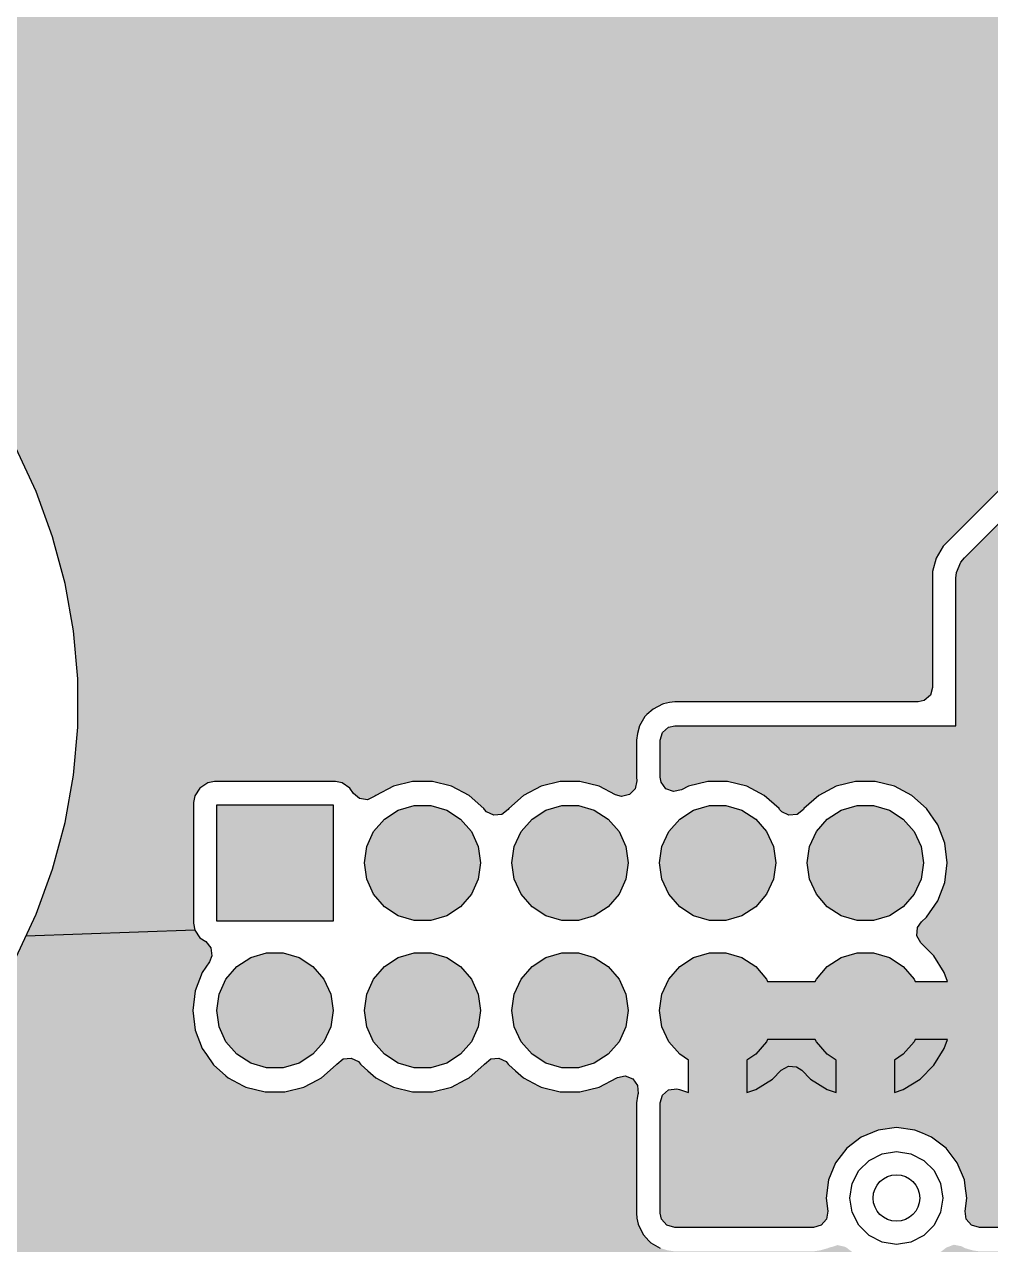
# Model space of a CAD drawing. Header units: millimetres. Extents: x -3894 to -3474, y -291 to 6.
# Drawn here: x -3826.59 to -3818.28, y -198.18 to -187.68 of the extents above; entities that cross this region are included whole.
import ezdxf

# ---------------------------------------------------------------- set-up
doc = ezdxf.new("R2010")
doc.units = ezdxf.units.MM
doc.layers.add('BLACK', color=7, linetype='Continuous')

msp = doc.modelspace()

# ---------------------------------------------------------------- hatches: boundary and pattern name
h = msp.add_hatch(color=256)
h.dxf.hatch_style = 1
h.paths.add_polyline_path([(-3819.206, -175.132), (-3819.21, -175.133), (-3820.278, -175.517), (-3820.282, -175.519), (-3821.336, -175.939), (-3821.34, -175.941), (-3822.379, -176.398), (-3822.383, -176.4), (-3823.406, -176.892), (-3823.409, -176.894), (-3824.414, -177.421), (-3824.418, -177.423), (-3825.404, -177.985), (-3825.408, -177.987), (-3826.374, -178.583), (-3826.378, -178.585), (-3826.564, -178.709), (-3827.323, -179.214), (-3827.326, -179.216), (-3828.249, -179.877), (-3828.252, -179.879), (-3829.152, -180.572), (-3829.155, -180.574), (-3830.03, -181.297), (-3830.033, -181.3), (-3830.611, -181.811), (-3830.883, -182.052), (-3830.886, -182.055), (-3831.709, -182.837), (-3831.712, -182.84), (-3832.508, -183.649), (-3832.51, -183.652), (-3832.874, -184.049), (-3833.278, -184.489), (-3833.28, -184.492), (-3833.971, -185.299), (-3834.018, -185.354), (-3834.021, -185.357), (-3834.729, -186.245), (-3834.731, -186.248), (-3835.14, -186.799), (-3835.408, -187.159), (-3835.41, -187.163), (-3836.055, -188.097), (-3836.057, -188.1), (-3836.184, -188.299), (-3836.296, -188.473), (-3836.51, -188.807), (-3836.669, -189.056), (-3836.672, -189.06), (-3837.25, -190.036), (-3837.252, -190.04), (-3837.797, -191.035), (-3837.799, -191.039), (-3837.983, -191.406), (-3835.422, -192.092), (-3835.28, -191.702), (-3835.105, -191.326), (-3834.897, -190.967), (-3834.659, -190.627), (-3834.393, -190.309), (-3834.099, -190.016), (-3833.781, -189.749), (-3833.442, -189.511), (-3833.082, -189.304), (-3832.706, -189.129), (-3832.317, -188.987), (-3831.916, -188.88), (-3831.507, -188.807), (-3831.507, -188.807), (-3831.094, -188.771), (-3831.094, -188.771), (-3830.679, -188.771), (-3830.679, -188.771), (-3830.266, -188.807), (-3829.858, -188.88), (-3829.858, -188.88), (-3829.858, -188.88), (-3829.815, -188.891), (-3829.457, -188.987), (-3829.067, -189.129), (-3828.691, -189.304), (-3828.577, -189.37), (-3828.332, -189.511), (-3827.992, -189.749), (-3827.763, -189.942), (-3827.674, -190.016), (-3827.381, -190.309), (-3827.304, -190.401), (-3827.114, -190.627), (-3826.876, -190.967), (-3826.781, -191.133), (-3826.669, -191.326), (-3826.494, -191.702), (-3826.352, -192.092), (-3826.337, -192.146), (-3826.244, -192.493), (-3826.172, -192.901), (-3826.136, -193.314), (-3826.136, -193.729), (-3826.172, -194.142), (-3826.244, -194.551), (-3826.352, -194.952), (-3826.494, -195.341), (-3826.581, -195.529), (-3825.128, -195.477), (-3825.14, -195.418), (-3825.14, -194.379), (-3825.128, -194.32), (-3825.084, -194.254), (-3825.017, -194.21), (-3825.017, -194.21), (-3824.959, -194.198), (-3824.959, -194.198), (-3823.919, -194.198), (-3823.919, -194.198), (-3823.861, -194.21), (-3823.861, -194.21), (-3823.794, -194.254), (-3823.763, -194.301), (-3823.71, -194.345), (-3823.641, -194.355), (-3823.578, -194.325), (-3823.57, -194.318), (-3823.57, -194.318), (-3823.419, -194.239), (-3823.254, -194.198), (-3823.084, -194.198), (-3822.919, -194.239), (-3822.768, -194.318), (-3822.641, -194.431), (-3822.636, -194.438), (-3822.618, -194.458), (-3822.556, -194.489), (-3822.486, -194.482), (-3822.432, -194.438), (-3822.427, -194.431), (-3822.3, -194.318), (-3822.149, -194.239), (-3821.984, -194.198), (-3821.814, -194.198), (-3821.649, -194.239), (-3821.507, -194.313), (-3821.457, -194.327), (-3821.389, -194.311), (-3821.34, -194.261), (-3821.326, -194.193), (-3821.329, -194.162), (-3821.329, -193.843), (-3821.329, -193.843), (-3821.32, -193.785), (-3821.301, -193.718), (-3821.256, -193.638), (-3821.238, -193.62), (-3821.185, -193.574), (-3821.104, -193.531), (-3821.043, -193.518), (-3820.999, -193.513), (-3818.904, -193.513), (-3818.852, -193.502), (-3818.799, -193.456), (-3818.78, -193.389), (-3818.78, -192.389), (-3818.749, -192.275), (-3818.749, -192.275), (-3818.69, -192.172), (-3817.378, -190.86)])
h = msp.add_hatch(color=256)
h.dxf.hatch_style = 1
h.paths.add_polyline_path([(-3812.233, -193.843), (-3812.244, -193.791), (-3812.29, -193.738), (-3812.357, -193.719), (-3818.079, -193.719), (-3818.079, -192.552), (-3815.685, -190.159), (-3801.923, -190.159), (-3800.799, -191.282), (-3800.799, -196.49), (-3800.794, -196.539), (-3800.757, -196.629), (-3800.726, -196.667), (-3798.736, -198.656), (-3798.725, -198.683), (-3798.694, -198.721), (-3794.79, -202.625), (-3794.752, -202.656), (-3794.662, -202.694), (-3794.613, -202.699), (-3793.581, -202.699), (-3790.639, -205.64), (-3790.639, -206.872), (-3790.713, -206.945), (-3790.769, -207.057), (-3790.789, -207.181), (-3790.769, -207.304), (-3790.713, -207.416), (-3790.624, -207.504), (-3790.513, -207.561), (-3790.389, -207.581), (-3790.265, -207.561), (-3790.154, -207.504), (-3790.065, -207.416), (-3790.009, -207.304), (-3789.989, -207.181), (-3790.009, -207.057), (-3790.065, -206.945), (-3790.139, -206.872), (-3790.139, -205.536), (-3790.144, -205.488), (-3790.181, -205.398), (-3790.212, -205.36), (-3793.3, -202.272), (-3793.338, -202.241), (-3793.428, -202.203), (-3793.477, -202.199), (-3794.509, -202.199), (-3797.936, -198.772), (-3794.072, -198.772), (-3784.334, -198.772), (-3781.961, -201.146), (-3781.961, -207.469), (-3781.956, -207.518), (-3781.918, -207.608), (-3781.887, -207.646), (-3780.017, -209.516), (-3779.979, -209.547), (-3779.889, -209.585), (-3779.84, -209.59), (-3779.563, -209.59), (-3779.554, -209.61), (-3779.46, -209.717), (-3779.341, -209.794), (-3779.204, -209.834), (-3779.062, -209.834), (-3778.925, -209.794), (-3778.806, -209.717), (-3778.712, -209.61), (-3778.653, -209.48), (-3778.633, -209.34), (-3778.653, -209.199), (-3778.712, -209.069), (-3778.806, -208.962), (-3778.925, -208.885), (-3779.062, -208.845), (-3779.204, -208.845), (-3779.341, -208.885), (-3779.46, -208.962), (-3779.554, -209.069), (-3779.563, -209.09), (-3779.737, -209.09), (-3781.461, -207.366), (-3781.461, -201.646), (-3779.94, -203.166), (-3779.902, -203.197), (-3779.849, -203.219), (-3779.812, -203.235), (-3779.763, -203.24), (-3779.563, -203.24), (-3779.554, -203.26), (-3779.46, -203.367), (-3779.341, -203.444), (-3779.204, -203.484), (-3779.062, -203.484), (-3778.925, -203.444), (-3778.806, -203.367), (-3778.712, -203.26), (-3778.653, -203.13), (-3778.633, -202.99), (-3778.653, -202.849), (-3778.712, -202.719), (-3778.806, -202.612), (-3778.925, -202.535), (-3779.062, -202.495), (-3779.204, -202.495), (-3779.341, -202.535), (-3779.46, -202.612), (-3779.554, -202.719), (-3779.563, -202.74), (-3779.659, -202.74), (-3781.534, -200.865), (-3784.054, -198.345), (-3784.092, -198.314), (-3784.182, -198.277), (-3784.231, -198.272), (-3794.072, -198.272), (-3798.413, -198.272), (-3800.299, -196.386), (-3800.299, -191.179), (-3800.304, -191.13), (-3800.341, -191.04), (-3800.372, -191.002), (-3801.215, -190.159), (-3800.549, -190.159), (-3800.145, -190.159), (-3799.978, -190.325), (-3799.94, -190.356), (-3799.85, -190.394), (-3799.801, -190.399), (-3796.288, -190.399), (-3796.264, -190.422), (-3796.153, -190.479), (-3796.107, -190.486), (-3796.058, -190.506), (-3796, -190.506), (-3795.951, -190.486), (-3795.905, -190.479), (-3795.794, -190.422), (-3795.705, -190.334), (-3795.649, -190.222), (-3795.629, -190.099), (-3795.649, -189.975), (-3795.705, -189.863), (-3795.794, -189.775), (-3795.905, -189.718), (-3796.029, -189.699), (-3796.153, -189.718), (-3796.264, -189.775), (-3796.353, -189.863), (-3796.371, -189.899), (-3799.697, -189.899), (-3799.864, -189.732), (-3799.902, -189.701), (-3799.992, -189.663), (-3800.041, -189.659), (-3800.549, -189.659), (-3801.819, -189.659), (-3815.789, -189.659), (-3815.838, -189.663), (-3815.928, -189.701), (-3815.928, -189.701), (-3815.966, -189.732), (-3818.506, -192.272), (-3818.537, -192.31), (-3818.537, -192.31), (-3818.574, -192.4), (-3818.579, -192.449), (-3818.579, -193.719), (-3820.999, -193.719), (-3821.051, -193.73), (-3821.103, -193.776), (-3821.123, -193.843), (-3821.123, -194.162), (-3821.116, -194.203), (-3821.075, -194.26), (-3821.01, -194.285), (-3820.941, -194.271), (-3820.879, -194.239), (-3820.714, -194.198), (-3820.544, -194.198), (-3820.379, -194.239), (-3820.228, -194.318), (-3820.101, -194.431), (-3820.096, -194.438), (-3820.078, -194.458), (-3820.016, -194.489), (-3819.946, -194.482), (-3819.892, -194.438), (-3819.887, -194.431), (-3819.76, -194.318), (-3819.609, -194.239), (-3819.444, -194.198), (-3819.274, -194.198), (-3819.109, -194.239), (-3818.958, -194.318), (-3818.958, -194.318), (-3818.831, -194.431), (-3818.769, -194.521), (-3818.74, -194.563), (-3818.734, -194.571), (-3818.674, -194.73), (-3818.653, -194.899), (-3818.674, -195.067), (-3818.734, -195.226), (-3818.831, -195.366), (-3818.875, -195.406), (-3818.909, -195.455), (-3818.914, -195.525), (-3818.881, -195.586), (-3818.769, -195.698), (-3818.679, -195.841), (-3818.652, -195.919), (-3818.929, -195.919), (-3818.938, -195.898), (-3819.032, -195.791), (-3819.151, -195.714), (-3819.288, -195.674), (-3819.43, -195.674), (-3819.567, -195.714), (-3819.686, -195.791), (-3819.78, -195.898), (-3819.789, -195.919), (-3820.199, -195.919), (-3820.208, -195.898), (-3820.302, -195.791), (-3820.421, -195.714), (-3820.558, -195.674), (-3820.7, -195.674), (-3820.837, -195.714), (-3820.956, -195.791), (-3821.05, -195.898), (-3821.109, -196.028), (-3821.129, -196.169), (-3821.109, -196.309), (-3821.05, -196.439), (-3820.956, -196.546), (-3820.879, -196.596), (-3820.879, -196.876), (-3820.958, -196.848), (-3820.981, -196.842), (-3821.051, -196.852), (-3821.103, -196.898), (-3821.123, -196.965), (-3821.123, -197.913), (-3821.112, -197.964), (-3821.066, -198.017), (-3820.999, -198.037), (-3819.805, -198.037), (-3819.739, -198.018), (-3819.693, -197.965), (-3819.682, -197.896), (-3819.697, -197.783), (-3819.676, -197.626), (-3819.676, -197.626), (-3819.616, -197.48), (-3819.519, -197.354), (-3819.394, -197.258), (-3819.248, -197.198), (-3819.248, -197.198), (-3819.091, -197.177), (-3818.934, -197.198), (-3818.934, -197.198), (-3818.866, -197.226), (-3818.788, -197.258), (-3818.663, -197.354), (-3818.567, -197.48), (-3818.506, -197.626), (-3818.499, -197.678), (-3818.485, -197.783), (-3818.5, -197.896), (-3818.49, -197.964), (-3818.444, -198.017), (-3818.377, -198.037), (-3817.817, -198.037), (-3817.817, -200.898), (-3817.812, -200.947), (-3817.775, -201.037), (-3817.744, -201.075), (-3817.729, -201.09), (-3817.729, -201.587), (-3817.744, -201.602), (-3817.775, -201.64), (-3817.775, -201.64), (-3817.812, -201.73), (-3817.817, -201.779), (-3817.817, -202.505), (-3821.481, -206.169), (-3826.711, -206.169), (-3826.76, -206.173), (-3826.85, -206.211), (-3826.85, -206.211), (-3826.888, -206.242), (-3828.158, -207.512), (-3828.189, -207.55), (-3828.189, -207.55), (-3828.226, -207.64), (-3828.231, -207.689), (-3828.231, -207.943), (-3828.226, -207.991), (-3828.217, -208.015), (-3828.217, -208.927), (-3828.29, -209.001), (-3828.347, -209.112), (-3828.367, -209.236), (-3828.36, -209.276), (-3828.883, -209.799), (-3830.977, -209.799), (-3831.612, -209.163), (-3831.65, -209.132), (-3831.74, -209.094), (-3831.789, -209.09), (-3837.457, -209.09), (-3837.466, -209.069), (-3837.56, -208.962), (-3837.679, -208.885), (-3837.816, -208.845), (-3837.958, -208.845), (-3838.095, -208.885), (-3838.214, -208.962), (-3838.308, -209.069), (-3838.367, -209.199), (-3838.387, -209.34), (-3838.367, -209.48), (-3838.308, -209.61), (-3838.214, -209.717), (-3838.095, -209.794), (-3837.958, -209.834), (-3837.816, -209.834), (-3837.679, -209.794), (-3837.56, -209.717), (-3837.466, -209.61), (-3837.457, -209.59), (-3831.893, -209.59), (-3831.257, -210.225), (-3831.219, -210.256), (-3831.129, -210.294), (-3831.08, -210.299), (-3828.779, -210.299), (-3828.73, -210.294), (-3828.64, -210.256), (-3828.602, -210.225), (-3828.007, -209.63), (-3827.967, -209.636), (-3827.843, -209.616), (-3827.731, -209.56), (-3827.643, -209.471), (-3827.586, -209.36), (-3827.567, -209.236), (-3827.586, -209.112), (-3827.643, -209.001), (-3827.717, -208.927), (-3827.717, -207.957), (-3827.721, -207.908), (-3827.731, -207.885), (-3827.731, -207.792), (-3826.607, -206.669), (-3821.377, -206.669), (-3821.328, -206.664), (-3821.238, -206.626), (-3821.2, -206.595), (-3817.39, -202.785), (-3817.359, -202.747), (-3817.322, -202.657), (-3817.317, -202.609), (-3817.317, -201.882), (-3817.302, -201.867), (-3817.271, -201.83), (-3817.234, -201.739), (-3817.229, -201.691), (-3817.229, -200.986), (-3817.234, -200.938), (-3817.25, -200.898), (-3817.271, -200.848), (-3817.302, -200.81), (-3817.317, -200.795), (-3817.317, -198.037), (-3813.106, -198.037), (-3813.045, -198.021), (-3812.996, -197.971), (-3812.982, -197.902), (-3813.007, -197.837), (-3813.012, -197.831), (-3813.072, -197.685), (-3813.072, -197.685), (-3813.093, -197.529), (-3813.072, -197.372), (-3813.072, -197.372), (-3813.012, -197.226), (-3812.915, -197.1), (-3812.79, -197.004), (-3812.644, -196.944), (-3812.644, -196.944), (-3812.487, -196.923), (-3812.373, -196.938), (-3812.306, -196.928), (-3812.253, -196.882), (-3812.233, -196.815)])
h.paths.add_polyline_path([(-3823.939, -194.399), (-3824.939, -194.399), (-3824.939, -195.399), (-3823.939, -195.399)], flags=17)
h.paths.add_polyline_path([(-3822.669, -194.899), (-3822.689, -194.758), (-3822.748, -194.628), (-3822.842, -194.521), (-3822.961, -194.444), (-3823.098, -194.404), (-3823.24, -194.404), (-3823.377, -194.444), (-3823.496, -194.521), (-3823.59, -194.628), (-3823.649, -194.758), (-3823.669, -194.899), (-3823.649, -195.039), (-3823.59, -195.169), (-3823.496, -195.276), (-3823.377, -195.353), (-3823.24, -195.393), (-3823.098, -195.393), (-3822.961, -195.353), (-3822.842, -195.276), (-3822.748, -195.169), (-3822.689, -195.039)], flags=17)
h.paths.add_polyline_path([(-3821.399, -194.899), (-3821.419, -194.758), (-3821.478, -194.628), (-3821.572, -194.521), (-3821.691, -194.444), (-3821.828, -194.404), (-3821.97, -194.404), (-3822.107, -194.444), (-3822.226, -194.521), (-3822.32, -194.628), (-3822.379, -194.758), (-3822.399, -194.899), (-3822.379, -195.039), (-3822.32, -195.169), (-3822.226, -195.276), (-3822.107, -195.353), (-3821.97, -195.393), (-3821.828, -195.393), (-3821.691, -195.353), (-3821.572, -195.276), (-3821.478, -195.169), (-3821.419, -195.039)], flags=17)
h.paths.add_polyline_path([(-3820.129, -194.899), (-3820.149, -194.758), (-3820.208, -194.628), (-3820.302, -194.521), (-3820.421, -194.444), (-3820.558, -194.404), (-3820.7, -194.404), (-3820.837, -194.444), (-3820.956, -194.521), (-3821.05, -194.628), (-3821.109, -194.758), (-3821.129, -194.899), (-3821.109, -195.039), (-3821.05, -195.169), (-3820.956, -195.276), (-3820.837, -195.353), (-3820.7, -195.393), (-3820.558, -195.393), (-3820.421, -195.353), (-3820.302, -195.276), (-3820.208, -195.169), (-3820.149, -195.039)], flags=17)
h.paths.add_polyline_path([(-3818.859, -194.899), (-3818.879, -194.758), (-3818.938, -194.628), (-3819.032, -194.521), (-3819.151, -194.444), (-3819.288, -194.404), (-3819.43, -194.404), (-3819.567, -194.444), (-3819.686, -194.521), (-3819.78, -194.628), (-3819.839, -194.758), (-3819.859, -194.899), (-3819.839, -195.039), (-3819.78, -195.169), (-3819.686, -195.276), (-3819.567, -195.353), (-3819.43, -195.393), (-3819.288, -195.393), (-3819.151, -195.353), (-3819.032, -195.276), (-3818.938, -195.169), (-3818.879, -195.039)], flags=17)
h.paths.add_polyline_path([(-3821.419, -196.028), (-3821.478, -195.898), (-3821.572, -195.791), (-3821.691, -195.714), (-3821.828, -195.674), (-3821.97, -195.674), (-3822.107, -195.714), (-3822.226, -195.791), (-3822.32, -195.898), (-3822.379, -196.028), (-3822.399, -196.169), (-3822.379, -196.309), (-3822.32, -196.439), (-3822.226, -196.546), (-3822.107, -196.623), (-3821.97, -196.663), (-3821.828, -196.663), (-3821.691, -196.623), (-3821.572, -196.546), (-3821.478, -196.439), (-3821.419, -196.309), (-3821.399, -196.169)], flags=17)
h.paths.add_polyline_path([(-3822.689, -196.028), (-3822.748, -195.898), (-3822.842, -195.791), (-3822.961, -195.714), (-3823.098, -195.674), (-3823.24, -195.674), (-3823.377, -195.714), (-3823.496, -195.791), (-3823.59, -195.898), (-3823.649, -196.028), (-3823.669, -196.169), (-3823.649, -196.309), (-3823.59, -196.439), (-3823.496, -196.546), (-3823.377, -196.623), (-3823.24, -196.663), (-3823.098, -196.663), (-3822.961, -196.623), (-3822.842, -196.546), (-3822.748, -196.439), (-3822.689, -196.309), (-3822.669, -196.169)], flags=17)
h.paths.add_polyline_path([(-3823.939, -196.169), (-3823.959, -196.028), (-3824.018, -195.898), (-3824.112, -195.791), (-3824.231, -195.714), (-3824.368, -195.674), (-3824.51, -195.674), (-3824.647, -195.714), (-3824.766, -195.791), (-3824.86, -195.898), (-3824.919, -196.028), (-3824.939, -196.169), (-3824.919, -196.309), (-3824.86, -196.439), (-3824.766, -196.546), (-3824.647, -196.623), (-3824.51, -196.663), (-3824.368, -196.663), (-3824.231, -196.623), (-3824.112, -196.546), (-3824.018, -196.439), (-3823.959, -196.309)], flags=17)
h = msp.add_hatch(color=256)
h.dxf.hatch_style = 1
h.paths.add_polyline_path([(-3818.018, -198.366), (-3818.029, -198.315), (-3818.075, -198.262), (-3818.142, -198.242), (-3818.377, -198.242), (-3818.435, -198.234), (-3818.502, -198.214), (-3818.526, -198.201), (-3818.529, -198.199), (-3818.597, -198.185), (-3818.662, -198.21), (-3818.788, -198.307), (-3818.934, -198.368), (-3819.039, -198.381), (-3819.091, -198.388), (-3819.169, -198.378), (-3819.248, -198.368), (-3819.394, -198.307), (-3819.517, -198.213), (-3819.53, -198.204), (-3819.598, -198.188), (-3819.651, -198.206), (-3819.651, -198.204), (-3819.682, -198.215), (-3819.748, -198.234), (-3819.805, -198.242), (-3819.805, -198.242), (-3820.999, -198.242), (-3820.999, -198.242), (-3821.057, -198.234), (-3821.124, -198.214), (-3821.204, -198.169), (-3821.204, -198.169), (-3821.221, -198.151), (-3821.267, -198.099), (-3821.311, -198.017), (-3821.324, -197.956), (-3821.329, -197.913), (-3821.329, -196.965), (-3821.328, -196.964), (-3821.32, -196.907), (-3821.32, -196.907), (-3821.315, -196.891), (-3821.314, -196.884), (-3821.318, -196.814), (-3821.358, -196.758), (-3821.424, -196.732), (-3821.492, -196.746), (-3821.649, -196.828), (-3821.814, -196.869), (-3821.984, -196.869), (-3822.149, -196.828), (-3822.172, -196.817), (-3822.3, -196.749), (-3822.37, -196.687), (-3822.427, -196.636), (-3822.432, -196.63), (-3822.45, -196.609), (-3822.512, -196.578), (-3822.582, -196.586), (-3822.636, -196.63), (-3822.641, -196.636), (-3822.768, -196.749), (-3822.801, -196.766), (-3822.919, -196.828), (-3823.084, -196.869), (-3823.254, -196.869), (-3823.419, -196.828), (-3823.442, -196.817), (-3823.57, -196.749), (-3823.64, -196.687), (-3823.697, -196.636), (-3823.702, -196.63), (-3823.72, -196.609), (-3823.782, -196.578), (-3823.852, -196.586), (-3823.906, -196.63), (-3823.911, -196.636), (-3824.038, -196.749), (-3824.071, -196.766), (-3824.189, -196.828), (-3824.354, -196.869), (-3824.524, -196.869), (-3824.689, -196.828), (-3824.712, -196.817), (-3824.84, -196.749), (-3824.862, -196.73), (-3824.967, -196.636), (-3825.028, -196.549), (-3825.064, -196.496), (-3825.124, -196.337), (-3825.145, -196.169), (-3825.124, -196), (-3825.064, -195.841), (-3825.001, -195.75), (-3824.981, -195.699), (-3824.989, -195.63), (-3825.034, -195.576), (-3825.084, -195.543), (-3825.128, -195.477), (-3826.581, -195.529), (-3826.669, -195.717), (-3826.876, -196.077), (-3827.114, -196.416), (-3827.381, -196.734), (-3827.674, -197.028), (-3827.992, -197.294), (-3828.332, -197.532), (-3828.691, -197.74), (-3829.067, -197.915), (-3829.457, -198.057), (-3829.858, -198.164), (-3830.266, -198.236), (-3830.679, -198.272), (-3831.094, -198.272), (-3831.507, -198.236), (-3831.916, -198.164), (-3832.218, -198.083), (-3832.317, -198.057), (-3832.706, -197.915), (-3833.082, -197.74), (-3833.176, -197.685), (-3833.442, -197.532), (-3833.781, -197.294), (-3834.014, -197.099), (-3834.099, -197.028), (-3834.393, -196.734), (-3834.498, -196.609), (-3834.659, -196.416), (-3834.897, -196.077), (-3835.032, -195.843), (-3835.105, -195.717), (-3835.28, -195.341), (-3835.329, -195.207), (-3835.422, -194.952), (-3835.422, -194.952), (-3835.529, -194.551), (-3835.601, -194.142), (-3835.601, -194.142), (-3835.637, -193.729), (-3835.637, -193.314), (-3835.601, -192.901), (-3835.601, -192.901), (-3835.529, -192.493), (-3835.422, -192.092), (-3837.983, -191.406), (-3838.309, -192.053), (-3838.311, -192.057), (-3838.786, -193.088), (-3838.787, -193.092), (-3838.881, -193.314), (-3839.226, -194.138), (-3839.228, -194.142), (-3839.63, -195.203), (-3839.632, -195.207), (-3839.936, -196.102), (-3839.997, -196.282), (-3839.999, -196.286), (-3840.327, -197.372), (-3840.328, -197.376), (-3840.619, -198.474), (-3840.62, -198.478), (-3840.845, -199.465), (-3840.872, -199.584), (-3840.873, -199.588), (-3840.917, -199.815), (-3840.994, -200.219), (-3838.465, -201.031), (-3838.407, -201.019), (-3838.407, -201.019), (-3837.367, -201.019), (-3837.367, -201.019), (-3837.309, -201.031), (-3837.309, -201.031), (-3837.242, -201.075), (-3837.198, -201.141), (-3837.187, -201.2), (-3837.187, -201.2), (-3837.187, -201.799), (-3837.187, -202.019), (-3833.864, -204.142), (-3833.864, -204.142), (-3833.804, -203.996), (-3833.707, -203.87), (-3833.582, -203.774), (-3833.436, -203.714), (-3833.436, -203.714), (-3833.279, -203.693), (-3833.122, -203.714), (-3833.122, -203.714), (-3832.976, -203.774), (-3832.851, -203.87), (-3832.829, -203.899), (-3832.755, -203.996), (-3832.694, -204.142), (-3832.673, -204.299), (-3832.694, -204.455), (-3832.755, -204.601), (-3832.851, -204.727), (-3832.976, -204.823), (-3833.049, -204.853), (-3831.071, -207.714), (-3830.914, -207.693), (-3830.757, -207.714), (-3830.757, -207.714), (-3830.632, -207.766), (-3830.611, -207.774), (-3830.486, -207.87), (-3830.39, -207.996), (-3830.329, -208.142), (-3830.314, -208.255), (-3830.308, -208.299), (-3830.329, -208.455), (-3830.39, -208.601), (-3830.486, -208.727), (-3830.611, -208.823), (-3830.757, -208.884), (-3830.849, -208.896), (-3830.914, -208.904), (-3831.019, -208.89), (-3831.071, -208.884), (-3831.217, -208.823), (-3831.342, -208.727), (-3831.39, -208.664), (-3831.615, -208.92), (-3831.564, -208.949), (-3831.512, -208.979), (-3830.93, -209.562), (-3830.909, -209.578), (-3830.842, -209.598), (-3829.999, -209.598), (-3829.968, -209.594), (-3829.908, -209.559), (-3829.877, -209.496), (-3829.885, -209.427), (-3829.914, -209.355), (-3829.935, -209.199), (-3829.914, -209.042), (-3829.914, -209.042), (-3829.854, -208.896), (-3829.757, -208.77), (-3829.632, -208.674), (-3829.486, -208.614), (-3829.486, -208.614), (-3829.329, -208.593), (-3829.172, -208.614), (-3829.172, -208.614), (-3829.156, -208.62), (-3829.026, -208.674), (-3828.901, -208.77), (-3828.805, -208.896), (-3828.755, -209.016), (-3828.751, -209.024), (-3828.703, -209.075), (-3828.636, -209.093), (-3828.569, -209.071), (-3828.525, -209.016), (-3828.491, -208.933), (-3828.443, -208.87), (-3828.437, -208.862), (-3828.417, -208.795), (-3828.417, -208.072), (-3828.421, -208.04), (-3828.432, -208.002), (-3828.432, -207.629), (-3828.426, -207.607), (-3828.401, -207.515), (-3828.401, -207.515), (-3828.342, -207.412), (-3826.988, -206.058), (-3826.885, -205.999), (-3826.861, -205.992), (-3826.77, -205.968), (-3821.615, -205.968), (-3821.589, -205.965), (-3821.527, -205.932), (-3818.054, -202.458), (-3818.037, -202.438), (-3818.018, -202.371), (-3818.018, -201.719), (-3817.987, -201.605), (-3817.987, -201.605), (-3817.946, -201.534), (-3817.93, -201.472), (-3817.93, -201.342), (-3817.93, -201.205), (-3817.946, -201.143), (-3817.987, -201.072), (-3818.007, -200.996), (-3818.007, -200.996), (-3818.018, -200.958)])

# ---------------------------------------------------------------- linework, layer by layer
msp.add_line((-3825.128, -195.477), (-3826.581, -195.529))
at = {"layer": 'BLACK', "linetype": 'Continuous'}
for p, q in [((-3816.066, -189.548), (-3818.69, -192.172)), ((-3818.506, -192.272), (-3815.966, -189.732)), ((-3826.494, -191.702), (-3826.669, -191.326)), ((-3826.352, -192.092), (-3826.494, -191.702)), ((-3826.494, -191.702), (-3826.494, -191.702)), ((-3826.494, -191.702), (-3826.494, -191.702)), ((-3826.337, -192.146), (-3826.352, -192.092)), ((-3826.352, -192.092), (-3826.352, -192.092)), ((-3826.352, -192.092), (-3826.352, -192.092)), ((-3826.244, -192.493), (-3826.337, -192.146)), ((-3818.69, -192.172), (-3818.749, -192.275)), ((-3818.69, -192.172), (-3818.69, -192.172)), ((-3818.749, -192.275), (-3818.78, -192.389)), ((-3818.749, -192.275), (-3818.749, -192.275)), ((-3818.537, -192.31), (-3818.506, -192.272)), ((-3818.78, -192.389), (-3818.78, -193.389)), ((-3818.579, -192.449), (-3818.574, -192.4)), ((-3818.574, -192.4), (-3818.537, -192.31)), ((-3818.537, -192.31), (-3818.537, -192.31)), ((-3826.172, -192.901), (-3826.244, -192.493)), ((-3818.579, -193.719), (-3818.579, -192.449)), ((-3826.136, -193.314), (-3826.172, -192.901)), ((-3826.136, -193.729), (-3826.136, -193.314)), ((-3818.799, -193.456), (-3818.852, -193.502)), ((-3818.78, -193.389), (-3818.799, -193.456)), ((-3821.104, -193.531), (-3821.185, -193.574)), ((-3821.094, -193.529), (-3821.104, -193.531)), ((-3821.104, -193.531), (-3821.104, -193.531)), ((-3821.043, -193.518), (-3821.094, -193.529)), ((-3820.999, -193.513), (-3821.043, -193.518)), ((-3818.904, -193.513), (-3820.999, -193.513)), ((-3818.852, -193.502), (-3818.904, -193.513)), ((-3821.256, -193.638), (-3821.301, -193.718)), ((-3821.238, -193.62), (-3821.256, -193.638)), ((-3821.256, -193.638), (-3821.256, -193.638)), ((-3821.185, -193.574), (-3821.238, -193.62)), ((-3821.185, -193.574), (-3821.185, -193.574)), ((-3826.172, -194.142), (-3826.136, -193.729)), ((-3821.301, -193.718), (-3821.32, -193.785)), ((-3821.301, -193.718), (-3821.301, -193.718)), ((-3821.103, -193.776), (-3821.051, -193.73)), ((-3821.051, -193.73), (-3820.999, -193.719)), ((-3820.999, -193.719), (-3818.579, -193.719)), ((-3821.32, -193.785), (-3821.329, -193.843)), ((-3821.329, -193.843), (-3821.329, -193.843)), ((-3821.329, -193.843), (-3821.329, -194.162)), ((-3821.32, -193.785), (-3821.32, -193.785)), ((-3821.32, -193.785), (-3821.32, -193.785)), ((-3821.123, -193.843), (-3821.103, -193.776)), ((-3821.123, -194.162), (-3821.123, -193.843)), ((-3826.244, -194.551), (-3826.172, -194.142)), ((-3821.329, -194.162), (-3821.326, -194.193)), ((-3821.116, -194.203), (-3821.123, -194.162)), ((-3825.084, -194.254), (-3825.128, -194.32)), ((-3825.017, -194.21), (-3825.084, -194.254)), ((-3824.959, -194.198), (-3825.017, -194.21)), ((-3825.017, -194.21), (-3825.017, -194.21)), ((-3823.919, -194.198), (-3824.959, -194.198)), ((-3824.959, -194.198), (-3824.959, -194.198)), ((-3823.861, -194.21), (-3823.919, -194.198)), ((-3823.919, -194.198), (-3823.919, -194.198)), ((-3823.794, -194.254), (-3823.861, -194.21)), ((-3823.861, -194.21), (-3823.861, -194.21)), ((-3823.763, -194.301), (-3823.794, -194.254)), ((-3823.419, -194.239), (-3823.57, -194.318)), ((-3823.254, -194.198), (-3823.419, -194.239)), ((-3823.084, -194.198), (-3823.254, -194.198)), ((-3822.919, -194.239), (-3823.084, -194.198)), ((-3822.768, -194.318), (-3822.919, -194.239)), ((-3822.149, -194.239), (-3822.3, -194.318)), ((-3821.984, -194.198), (-3822.149, -194.239)), ((-3821.814, -194.198), (-3821.984, -194.198)), ((-3821.649, -194.239), (-3821.814, -194.198)), ((-3821.507, -194.313), (-3821.649, -194.239)), ((-3821.34, -194.261), (-3821.389, -194.311)), ((-3821.326, -194.193), (-3821.34, -194.261)), ((-3821.075, -194.26), (-3821.116, -194.203)), ((-3821.01, -194.285), (-3821.075, -194.26)), ((-3820.941, -194.271), (-3821.01, -194.285)), ((-3820.879, -194.239), (-3820.941, -194.271)), ((-3820.714, -194.198), (-3820.879, -194.239)), ((-3820.544, -194.198), (-3820.714, -194.198)), ((-3820.379, -194.239), (-3820.544, -194.198)), ((-3820.228, -194.318), (-3820.379, -194.239)), ((-3819.609, -194.239), (-3819.76, -194.318)), ((-3819.444, -194.198), (-3819.609, -194.239)), ((-3819.274, -194.198), (-3819.444, -194.198)), ((-3819.109, -194.239), (-3819.274, -194.198)), ((-3818.958, -194.318), (-3819.109, -194.239)), ((-3825.128, -194.32), (-3825.14, -194.379)), ((-3825.14, -194.379), (-3825.14, -195.418)), ((-3825.128, -194.32), (-3825.128, -194.32)), ((-3824.939, -195.399), (-3824.939, -194.399)), ((-3824.939, -194.399), (-3823.939, -194.399)), ((-3823.939, -194.399), (-3823.939, -195.399)), ((-3823.71, -194.345), (-3823.763, -194.301)), ((-3823.641, -194.355), (-3823.71, -194.345)), ((-3823.578, -194.325), (-3823.641, -194.355)), ((-3823.57, -194.318), (-3823.578, -194.325)), ((-3823.57, -194.318), (-3823.57, -194.318)), ((-3822.641, -194.431), (-3822.768, -194.318)), ((-3822.3, -194.318), (-3822.427, -194.431)), ((-3821.457, -194.327), (-3821.507, -194.313)), ((-3821.389, -194.311), (-3821.457, -194.327)), ((-3820.101, -194.431), (-3820.228, -194.318)), ((-3819.76, -194.318), (-3819.887, -194.431)), ((-3818.831, -194.431), (-3818.958, -194.318)), ((-3818.958, -194.318), (-3818.958, -194.318)), ((-3823.496, -194.521), (-3823.377, -194.444)), ((-3823.377, -194.444), (-3823.24, -194.404)), ((-3823.24, -194.404), (-3823.098, -194.404)), ((-3823.098, -194.404), (-3822.961, -194.444)), ((-3822.961, -194.444), (-3822.842, -194.521)), ((-3822.636, -194.438), (-3822.641, -194.431)), ((-3822.618, -194.458), (-3822.636, -194.438)), ((-3822.556, -194.489), (-3822.618, -194.458)), ((-3822.486, -194.482), (-3822.556, -194.489)), ((-3822.432, -194.438), (-3822.486, -194.482)), ((-3822.427, -194.431), (-3822.432, -194.438)), ((-3822.226, -194.521), (-3822.107, -194.444)), ((-3822.107, -194.444), (-3821.97, -194.404)), ((-3821.97, -194.404), (-3821.828, -194.404)), ((-3821.828, -194.404), (-3821.691, -194.444)), ((-3821.691, -194.444), (-3821.572, -194.521)), ((-3820.956, -194.521), (-3820.837, -194.444)), ((-3820.837, -194.444), (-3820.7, -194.404)), ((-3820.7, -194.404), (-3820.558, -194.404)), ((-3820.558, -194.404), (-3820.421, -194.444)), ((-3820.421, -194.444), (-3820.302, -194.521)), ((-3820.096, -194.438), (-3820.101, -194.431)), ((-3820.078, -194.458), (-3820.096, -194.438)), ((-3820.016, -194.489), (-3820.078, -194.458)), ((-3819.946, -194.482), (-3820.016, -194.489)), ((-3819.892, -194.438), (-3819.946, -194.482)), ((-3819.887, -194.431), (-3819.892, -194.438)), ((-3819.686, -194.521), (-3819.567, -194.444)), ((-3819.567, -194.444), (-3819.43, -194.404)), ((-3819.43, -194.404), (-3819.288, -194.404)), ((-3819.288, -194.404), (-3819.151, -194.444)), ((-3819.151, -194.444), (-3819.032, -194.521)), ((-3818.769, -194.521), (-3818.831, -194.431)), ((-3826.352, -194.952), (-3826.244, -194.551)), ((-3823.59, -194.628), (-3823.496, -194.521)), ((-3822.842, -194.521), (-3822.748, -194.628)), ((-3822.32, -194.628), (-3822.226, -194.521)), ((-3821.572, -194.521), (-3821.478, -194.628)), ((-3821.05, -194.628), (-3820.956, -194.521)), ((-3820.302, -194.521), (-3820.208, -194.628)), ((-3819.78, -194.628), (-3819.686, -194.521)), ((-3819.032, -194.521), (-3818.938, -194.628)), ((-3818.74, -194.563), (-3818.769, -194.521)), ((-3818.734, -194.571), (-3818.74, -194.563)), ((-3818.674, -194.73), (-3818.734, -194.571)), ((-3823.649, -194.758), (-3823.59, -194.628)), ((-3822.748, -194.628), (-3822.689, -194.758)), ((-3822.379, -194.758), (-3822.32, -194.628)), ((-3821.478, -194.628), (-3821.419, -194.758)), ((-3821.109, -194.758), (-3821.05, -194.628)), ((-3820.208, -194.628), (-3820.149, -194.758)), ((-3819.839, -194.758), (-3819.78, -194.628)), ((-3818.938, -194.628), (-3818.879, -194.758)), ((-3823.669, -194.899), (-3823.649, -194.758)), ((-3822.689, -194.758), (-3822.669, -194.899)), ((-3822.399, -194.899), (-3822.379, -194.758)), ((-3821.419, -194.758), (-3821.399, -194.899)), ((-3821.129, -194.899), (-3821.109, -194.758)), ((-3820.149, -194.758), (-3820.129, -194.899)), ((-3819.859, -194.899), (-3819.839, -194.758)), ((-3818.879, -194.758), (-3818.859, -194.899)), ((-3818.653, -194.899), (-3818.674, -194.73)), ((-3823.649, -195.039), (-3823.669, -194.899)), ((-3822.669, -194.899), (-3822.689, -195.039)), ((-3822.379, -195.039), (-3822.399, -194.899)), ((-3821.399, -194.899), (-3821.419, -195.039)), ((-3821.109, -195.039), (-3821.129, -194.899)), ((-3820.129, -194.899), (-3820.149, -195.039)), ((-3819.839, -195.039), (-3819.859, -194.899)), ((-3818.859, -194.899), (-3818.879, -195.039)), ((-3818.674, -195.067), (-3818.653, -194.899)), ((-3826.494, -195.341), (-3826.352, -194.952)), ((-3823.59, -195.169), (-3823.649, -195.039)), ((-3822.689, -195.039), (-3822.748, -195.169)), ((-3822.32, -195.169), (-3822.379, -195.039)), ((-3821.419, -195.039), (-3821.478, -195.169)), ((-3821.05, -195.169), (-3821.109, -195.039)), ((-3820.149, -195.039), (-3820.208, -195.169)), ((-3819.78, -195.169), (-3819.839, -195.039)), ((-3818.879, -195.039), (-3818.938, -195.169)), ((-3818.734, -195.226), (-3818.674, -195.067)), ((-3823.496, -195.276), (-3823.59, -195.169)), ((-3822.748, -195.169), (-3822.842, -195.276)), ((-3822.226, -195.276), (-3822.32, -195.169)), ((-3821.478, -195.169), (-3821.572, -195.276)), ((-3820.956, -195.276), (-3821.05, -195.169)), ((-3820.208, -195.169), (-3820.302, -195.276)), ((-3819.686, -195.276), (-3819.78, -195.169)), ((-3818.938, -195.169), (-3819.032, -195.276)), ((-3818.831, -195.366), (-3818.734, -195.226)), ((-3826.669, -195.717), (-3826.494, -195.341)), ((-3826.494, -195.341), (-3826.494, -195.341)), ((-3826.494, -195.341), (-3826.494, -195.341)), ((-3823.377, -195.353), (-3823.496, -195.276)), ((-3822.842, -195.276), (-3822.961, -195.353)), ((-3822.107, -195.353), (-3822.226, -195.276)), ((-3821.572, -195.276), (-3821.691, -195.353)), ((-3820.837, -195.353), (-3820.956, -195.276)), ((-3820.302, -195.276), (-3820.421, -195.353)), ((-3819.567, -195.353), (-3819.686, -195.276)), ((-3819.032, -195.276), (-3819.151, -195.353)), ((-3825.14, -195.418), (-3825.128, -195.477)), ((-3823.939, -195.399), (-3824.939, -195.399)), ((-3823.24, -195.393), (-3823.377, -195.353)), ((-3823.098, -195.393), (-3823.24, -195.393)), ((-3822.961, -195.353), (-3823.098, -195.393)), ((-3821.97, -195.393), (-3822.107, -195.353)), ((-3821.828, -195.393), (-3821.97, -195.393)), ((-3821.691, -195.353), (-3821.828, -195.393)), ((-3820.7, -195.393), (-3820.837, -195.353)), ((-3820.558, -195.393), (-3820.7, -195.393)), ((-3820.421, -195.353), (-3820.558, -195.393)), ((-3819.43, -195.393), (-3819.567, -195.353)), ((-3819.288, -195.393), (-3819.43, -195.393)), ((-3819.151, -195.353), (-3819.288, -195.393)), ((-3818.909, -195.455), (-3818.875, -195.406)), ((-3818.875, -195.406), (-3818.831, -195.366)), ((-3825.128, -195.477), (-3825.128, -195.477)), ((-3825.128, -195.477), (-3825.084, -195.543)), ((-3825.084, -195.543), (-3825.034, -195.576)), ((-3818.914, -195.525), (-3818.909, -195.455)), ((-3818.881, -195.586), (-3818.914, -195.525)), ((-3825.034, -195.576), (-3824.989, -195.63)), ((-3824.989, -195.63), (-3824.981, -195.699)), ((-3818.769, -195.698), (-3818.881, -195.586)), ((-3825.001, -195.75), (-3825.064, -195.841)), ((-3824.981, -195.699), (-3825.001, -195.75)), ((-3824.766, -195.791), (-3824.647, -195.714)), ((-3824.647, -195.714), (-3824.51, -195.674)), ((-3824.51, -195.674), (-3824.368, -195.674)), ((-3824.368, -195.674), (-3824.231, -195.714)), ((-3824.231, -195.714), (-3824.112, -195.791)), ((-3823.496, -195.791), (-3823.377, -195.714)), ((-3823.377, -195.714), (-3823.24, -195.674)), ((-3823.24, -195.674), (-3823.098, -195.674)), ((-3823.098, -195.674), (-3822.961, -195.714)), ((-3822.961, -195.714), (-3822.842, -195.791)), ((-3822.226, -195.791), (-3822.107, -195.714)), ((-3822.107, -195.714), (-3821.97, -195.674)), ((-3821.97, -195.674), (-3821.828, -195.674)), ((-3821.828, -195.674), (-3821.691, -195.714)), ((-3821.691, -195.714), (-3821.572, -195.791)), ((-3820.956, -195.791), (-3820.837, -195.714)), ((-3820.837, -195.714), (-3820.7, -195.674)), ((-3820.7, -195.674), (-3820.558, -195.674)), ((-3820.558, -195.674), (-3820.421, -195.714)), ((-3820.421, -195.714), (-3820.302, -195.791)), ((-3819.686, -195.791), (-3819.567, -195.714)), ((-3819.567, -195.714), (-3819.43, -195.674)), ((-3819.43, -195.674), (-3819.288, -195.674)), ((-3819.288, -195.674), (-3819.151, -195.714)), ((-3819.151, -195.714), (-3819.032, -195.791)), ((-3818.679, -195.841), (-3818.769, -195.698)), ((-3825.064, -195.841), (-3825.124, -196)), ((-3825.064, -195.841), (-3825.064, -195.841)), ((-3824.86, -195.898), (-3824.766, -195.791)), ((-3824.112, -195.791), (-3824.018, -195.898)), ((-3823.59, -195.898), (-3823.496, -195.791)), ((-3822.842, -195.791), (-3822.748, -195.898)), ((-3822.32, -195.898), (-3822.226, -195.791)), ((-3821.572, -195.791), (-3821.478, -195.898)), ((-3821.05, -195.898), (-3820.956, -195.791)), ((-3820.302, -195.791), (-3820.208, -195.898)), ((-3819.78, -195.898), (-3819.686, -195.791)), ((-3819.032, -195.791), (-3818.938, -195.898)), ((-3818.652, -195.919), (-3818.679, -195.841)), ((-3824.919, -196.028), (-3824.86, -195.898)), ((-3824.018, -195.898), (-3823.959, -196.028)), ((-3823.649, -196.028), (-3823.59, -195.898)), ((-3822.748, -195.898), (-3822.689, -196.028)), ((-3822.379, -196.028), (-3822.32, -195.898)), ((-3821.478, -195.898), (-3821.419, -196.028)), ((-3821.109, -196.028), (-3821.05, -195.898)), ((-3820.208, -195.898), (-3820.199, -195.919)), ((-3820.199, -195.919), (-3819.789, -195.919)), ((-3819.789, -195.919), (-3819.78, -195.898)), ((-3818.938, -195.898), (-3818.929, -195.919)), ((-3818.929, -195.919), (-3818.652, -195.919)), ((-3818.652, -195.919), (-3818.652, -195.919)), ((-3825.124, -196), (-3825.145, -196.169)), ((-3825.124, -196), (-3825.124, -196)), ((-3824.939, -196.169), (-3824.919, -196.028)), ((-3823.959, -196.028), (-3823.939, -196.169)), ((-3823.669, -196.169), (-3823.649, -196.028)), ((-3822.689, -196.028), (-3822.669, -196.169)), ((-3822.399, -196.169), (-3822.379, -196.028)), ((-3821.419, -196.028), (-3821.399, -196.169)), ((-3821.129, -196.169), (-3821.109, -196.028)), ((-3825.145, -196.169), (-3825.124, -196.337)), ((-3824.919, -196.309), (-3824.939, -196.169)), ((-3823.939, -196.169), (-3823.959, -196.309)), ((-3823.649, -196.309), (-3823.669, -196.169)), ((-3822.669, -196.169), (-3822.689, -196.309)), ((-3822.379, -196.309), (-3822.399, -196.169)), ((-3821.399, -196.169), (-3821.419, -196.309)), ((-3821.109, -196.309), (-3821.129, -196.169)), ((-3825.124, -196.337), (-3825.124, -196.337)), ((-3825.124, -196.337), (-3825.064, -196.496)), ((-3824.86, -196.439), (-3824.919, -196.309)), ((-3823.959, -196.309), (-3824.018, -196.439)), ((-3823.59, -196.439), (-3823.649, -196.309)), ((-3822.689, -196.309), (-3822.748, -196.439)), ((-3822.32, -196.439), (-3822.379, -196.309)), ((-3821.419, -196.309), (-3821.478, -196.439)), ((-3821.05, -196.439), (-3821.109, -196.309)), ((-3825.064, -196.496), (-3825.028, -196.549)), ((-3824.766, -196.546), (-3824.86, -196.439)), ((-3824.018, -196.439), (-3824.112, -196.546)), ((-3823.496, -196.546), (-3823.59, -196.439)), ((-3822.748, -196.439), (-3822.842, -196.546)), ((-3822.226, -196.546), (-3822.32, -196.439)), ((-3821.478, -196.439), (-3821.572, -196.546)), ((-3820.956, -196.546), (-3821.05, -196.439)), ((-3820.208, -196.439), (-3820.302, -196.546)), ((-3820.199, -196.419), (-3820.208, -196.439)), ((-3819.789, -196.419), (-3820.199, -196.419)), ((-3819.78, -196.439), (-3819.789, -196.419)), ((-3819.686, -196.546), (-3819.78, -196.439)), ((-3818.938, -196.439), (-3819.032, -196.546)), ((-3818.929, -196.419), (-3818.938, -196.439)), ((-3818.652, -196.419), (-3818.929, -196.419)), ((-3818.769, -196.639), (-3818.679, -196.496)), ((-3818.679, -196.496), (-3818.652, -196.419)), ((-3825.028, -196.549), (-3824.967, -196.636)), ((-3824.647, -196.623), (-3824.766, -196.546)), ((-3824.112, -196.546), (-3824.231, -196.623)), ((-3823.906, -196.63), (-3823.852, -196.586)), ((-3823.852, -196.586), (-3823.782, -196.578)), ((-3823.782, -196.578), (-3823.72, -196.609)), ((-3823.377, -196.623), (-3823.496, -196.546)), ((-3822.842, -196.546), (-3822.961, -196.623)), ((-3822.636, -196.63), (-3822.582, -196.586)), ((-3822.582, -196.586), (-3822.512, -196.578)), ((-3822.512, -196.578), (-3822.45, -196.609)), ((-3822.107, -196.623), (-3822.226, -196.546)), ((-3821.572, -196.546), (-3821.691, -196.623)), ((-3820.879, -196.596), (-3820.956, -196.546)), ((-3820.879, -196.876), (-3820.879, -196.596)), ((-3820.302, -196.546), (-3820.379, -196.596)), ((-3820.379, -196.596), (-3820.379, -196.876)), ((-3819.609, -196.596), (-3819.686, -196.546)), ((-3819.609, -196.876), (-3819.609, -196.596)), ((-3819.032, -196.546), (-3819.109, -196.596)), ((-3819.109, -196.596), (-3819.109, -196.876)), ((-3824.967, -196.636), (-3824.862, -196.73)), ((-3824.51, -196.663), (-3824.647, -196.623)), ((-3824.368, -196.663), (-3824.51, -196.663)), ((-3824.231, -196.623), (-3824.368, -196.663)), ((-3824.038, -196.749), (-3823.911, -196.636)), ((-3823.911, -196.636), (-3823.906, -196.63)), ((-3823.72, -196.609), (-3823.702, -196.63)), ((-3823.702, -196.63), (-3823.697, -196.636)), ((-3823.697, -196.636), (-3823.64, -196.687)), ((-3823.64, -196.687), (-3823.57, -196.749)), ((-3823.24, -196.663), (-3823.377, -196.623)), ((-3823.098, -196.663), (-3823.24, -196.663)), ((-3822.961, -196.623), (-3823.098, -196.663)), ((-3822.768, -196.749), (-3822.641, -196.636)), ((-3822.641, -196.636), (-3822.636, -196.63)), ((-3822.45, -196.609), (-3822.432, -196.63)), ((-3822.432, -196.63), (-3822.427, -196.636)), ((-3822.427, -196.636), (-3822.37, -196.687)), ((-3822.37, -196.687), (-3822.3, -196.749)), ((-3821.97, -196.663), (-3822.107, -196.623)), ((-3821.828, -196.663), (-3821.97, -196.663)), ((-3821.691, -196.623), (-3821.828, -196.663)), ((-3820.158, -196.759), (-3820.082, -196.682)), ((-3820.082, -196.682), (-3820.02, -196.648)), ((-3820.02, -196.648), (-3819.951, -196.653)), ((-3819.951, -196.653), (-3819.906, -196.682)), ((-3819.906, -196.682), (-3819.83, -196.759)), ((-3818.888, -196.759), (-3818.769, -196.639)), ((-3824.862, -196.73), (-3824.84, -196.749)), ((-3824.84, -196.749), (-3824.712, -196.817)), ((-3824.712, -196.817), (-3824.689, -196.828)), ((-3824.189, -196.828), (-3824.071, -196.766)), ((-3824.071, -196.766), (-3824.038, -196.749)), ((-3824.038, -196.749), (-3824.038, -196.749)), ((-3824.038, -196.749), (-3824.038, -196.749)), ((-3823.57, -196.749), (-3823.442, -196.817)), ((-3823.442, -196.817), (-3823.419, -196.828)), ((-3822.919, -196.828), (-3822.801, -196.766)), ((-3822.801, -196.766), (-3822.768, -196.749)), ((-3822.768, -196.749), (-3822.768, -196.749)), ((-3822.768, -196.749), (-3822.768, -196.749)), ((-3822.3, -196.749), (-3822.172, -196.817)), ((-3822.172, -196.817), (-3822.149, -196.828)), ((-3821.649, -196.828), (-3821.498, -196.749)), ((-3821.498, -196.749), (-3821.492, -196.746)), ((-3821.498, -196.749), (-3821.498, -196.749)), ((-3821.492, -196.746), (-3821.424, -196.732)), ((-3821.424, -196.732), (-3821.358, -196.758)), ((-3821.358, -196.758), (-3821.318, -196.814)), ((-3821.318, -196.814), (-3821.314, -196.884)), ((-3820.302, -196.849), (-3820.158, -196.759)), ((-3819.83, -196.759), (-3819.687, -196.849)), ((-3819.032, -196.849), (-3818.888, -196.759)), ((-3824.689, -196.828), (-3824.524, -196.869)), ((-3824.524, -196.869), (-3824.354, -196.869)), ((-3824.354, -196.869), (-3824.189, -196.828)), ((-3823.419, -196.828), (-3823.254, -196.869)), ((-3823.254, -196.869), (-3823.084, -196.869)), ((-3823.084, -196.869), (-3822.919, -196.828)), ((-3822.149, -196.828), (-3821.984, -196.869)), ((-3821.984, -196.869), (-3821.814, -196.869)), ((-3821.814, -196.869), (-3821.649, -196.828)), ((-3821.32, -196.907), (-3821.328, -196.964)), ((-3821.315, -196.891), (-3821.32, -196.907)), ((-3821.32, -196.907), (-3821.32, -196.907)), ((-3821.314, -196.884), (-3821.315, -196.891)), ((-3821.123, -196.965), (-3821.103, -196.898)), ((-3821.103, -196.898), (-3821.051, -196.852)), ((-3821.051, -196.852), (-3820.981, -196.842)), ((-3820.981, -196.842), (-3820.958, -196.848)), ((-3820.958, -196.848), (-3820.879, -196.876)), ((-3820.379, -196.876), (-3820.302, -196.849)), ((-3819.687, -196.849), (-3819.609, -196.876)), ((-3819.609, -196.876), (-3819.609, -196.876)), ((-3819.109, -196.876), (-3819.032, -196.849)), ((-3821.328, -196.964), (-3821.329, -196.965)), ((-3821.329, -196.965), (-3821.329, -197.913)), ((-3821.123, -197.913), (-3821.123, -196.965)), ((-3819.248, -197.198), (-3819.394, -197.258)), ((-3819.091, -197.177), (-3819.248, -197.198)), ((-3819.248, -197.198), (-3819.248, -197.198)), ((-3818.934, -197.198), (-3819.091, -197.177)), ((-3819.091, -197.177), (-3819.091, -197.177)), ((-3818.866, -197.226), (-3818.934, -197.198)), ((-3818.934, -197.198), (-3818.934, -197.198)), ((-3818.788, -197.258), (-3818.866, -197.226)), ((-3819.394, -197.258), (-3819.519, -197.354)), ((-3818.663, -197.354), (-3818.788, -197.258)), ((-3819.519, -197.354), (-3819.616, -197.48)), ((-3819.326, -197.459), (-3819.215, -197.402)), ((-3819.215, -197.402), (-3819.091, -197.383)), ((-3819.091, -197.383), (-3818.967, -197.402)), ((-3818.967, -197.402), (-3818.856, -197.459)), ((-3818.567, -197.48), (-3818.663, -197.354)), ((-3819.616, -197.48), (-3819.676, -197.626)), ((-3819.471, -197.659), (-3819.415, -197.547)), ((-3819.415, -197.547), (-3819.326, -197.459)), ((-3818.856, -197.459), (-3818.767, -197.547)), ((-3818.767, -197.547), (-3818.711, -197.659)), ((-3818.506, -197.626), (-3818.567, -197.48)), ((-3819.676, -197.626), (-3819.697, -197.783)), ((-3819.676, -197.626), (-3819.676, -197.626)), ((-3818.499, -197.678), (-3818.506, -197.626)), ((-3819.491, -197.783), (-3819.471, -197.659)), ((-3818.711, -197.659), (-3818.691, -197.783)), ((-3818.485, -197.783), (-3818.499, -197.678)), ((-3819.697, -197.783), (-3819.697, -197.783)), ((-3819.697, -197.783), (-3819.682, -197.896)), ((-3819.471, -197.906), (-3819.491, -197.783)), ((-3818.691, -197.783), (-3818.711, -197.906)), ((-3818.5, -197.896), (-3818.485, -197.783)), ((-3818.485, -197.783), (-3818.485, -197.783)), ((-3821.329, -197.913), (-3821.324, -197.956)), ((-3821.324, -197.956), (-3821.313, -198.008)), ((-3821.112, -197.964), (-3821.123, -197.913)), ((-3821.066, -198.017), (-3821.112, -197.964)), ((-3819.693, -197.965), (-3819.739, -198.018)), ((-3819.682, -197.896), (-3819.693, -197.965)), ((-3819.415, -198.018), (-3819.471, -197.906)), ((-3818.711, -197.906), (-3818.767, -198.018)), ((-3818.49, -197.964), (-3818.5, -197.896)), ((-3818.444, -198.017), (-3818.49, -197.964)), ((-3821.313, -198.008), (-3821.31, -198.018)), ((-3821.31, -198.018), (-3821.31, -198.018)), ((-3821.31, -198.018), (-3821.267, -198.099)), ((-3820.999, -198.037), (-3821.066, -198.017)), ((-3819.805, -198.037), (-3820.999, -198.037)), ((-3819.739, -198.018), (-3819.805, -198.037)), ((-3819.326, -198.106), (-3819.415, -198.018)), ((-3818.767, -198.018), (-3818.856, -198.106)), ((-3818.377, -198.037), (-3818.444, -198.017)), ((-3817.817, -198.037), (-3818.377, -198.037)), ((-3821.267, -198.099), (-3821.267, -198.099)), ((-3821.267, -198.099), (-3821.221, -198.151)), ((-3821.221, -198.151), (-3821.209, -198.164)), ((-3821.209, -198.164), (-3821.204, -198.169)), ((-3821.204, -198.169), (-3821.204, -198.169)), ((-3821.204, -198.169), (-3821.204, -198.169)), ((-3821.204, -198.169), (-3821.124, -198.214)), ((-3819.215, -198.163), (-3819.326, -198.106)), ((-3819.091, -198.183), (-3819.215, -198.163)), ((-3818.967, -198.163), (-3819.091, -198.183)), ((-3818.856, -198.106), (-3818.967, -198.163))]:
    msp.add_line(p, q, dxfattribs=at)
at = {"layer": 'BLACK'}
msp.add_circle((-3819.091, -197.783), 0.2, dxfattribs=at)
msp.add_arc((-3808.579, -206.373), 33.5, 0, 180, dxfattribs=at)

doc.saveas('drawing.dxf')
